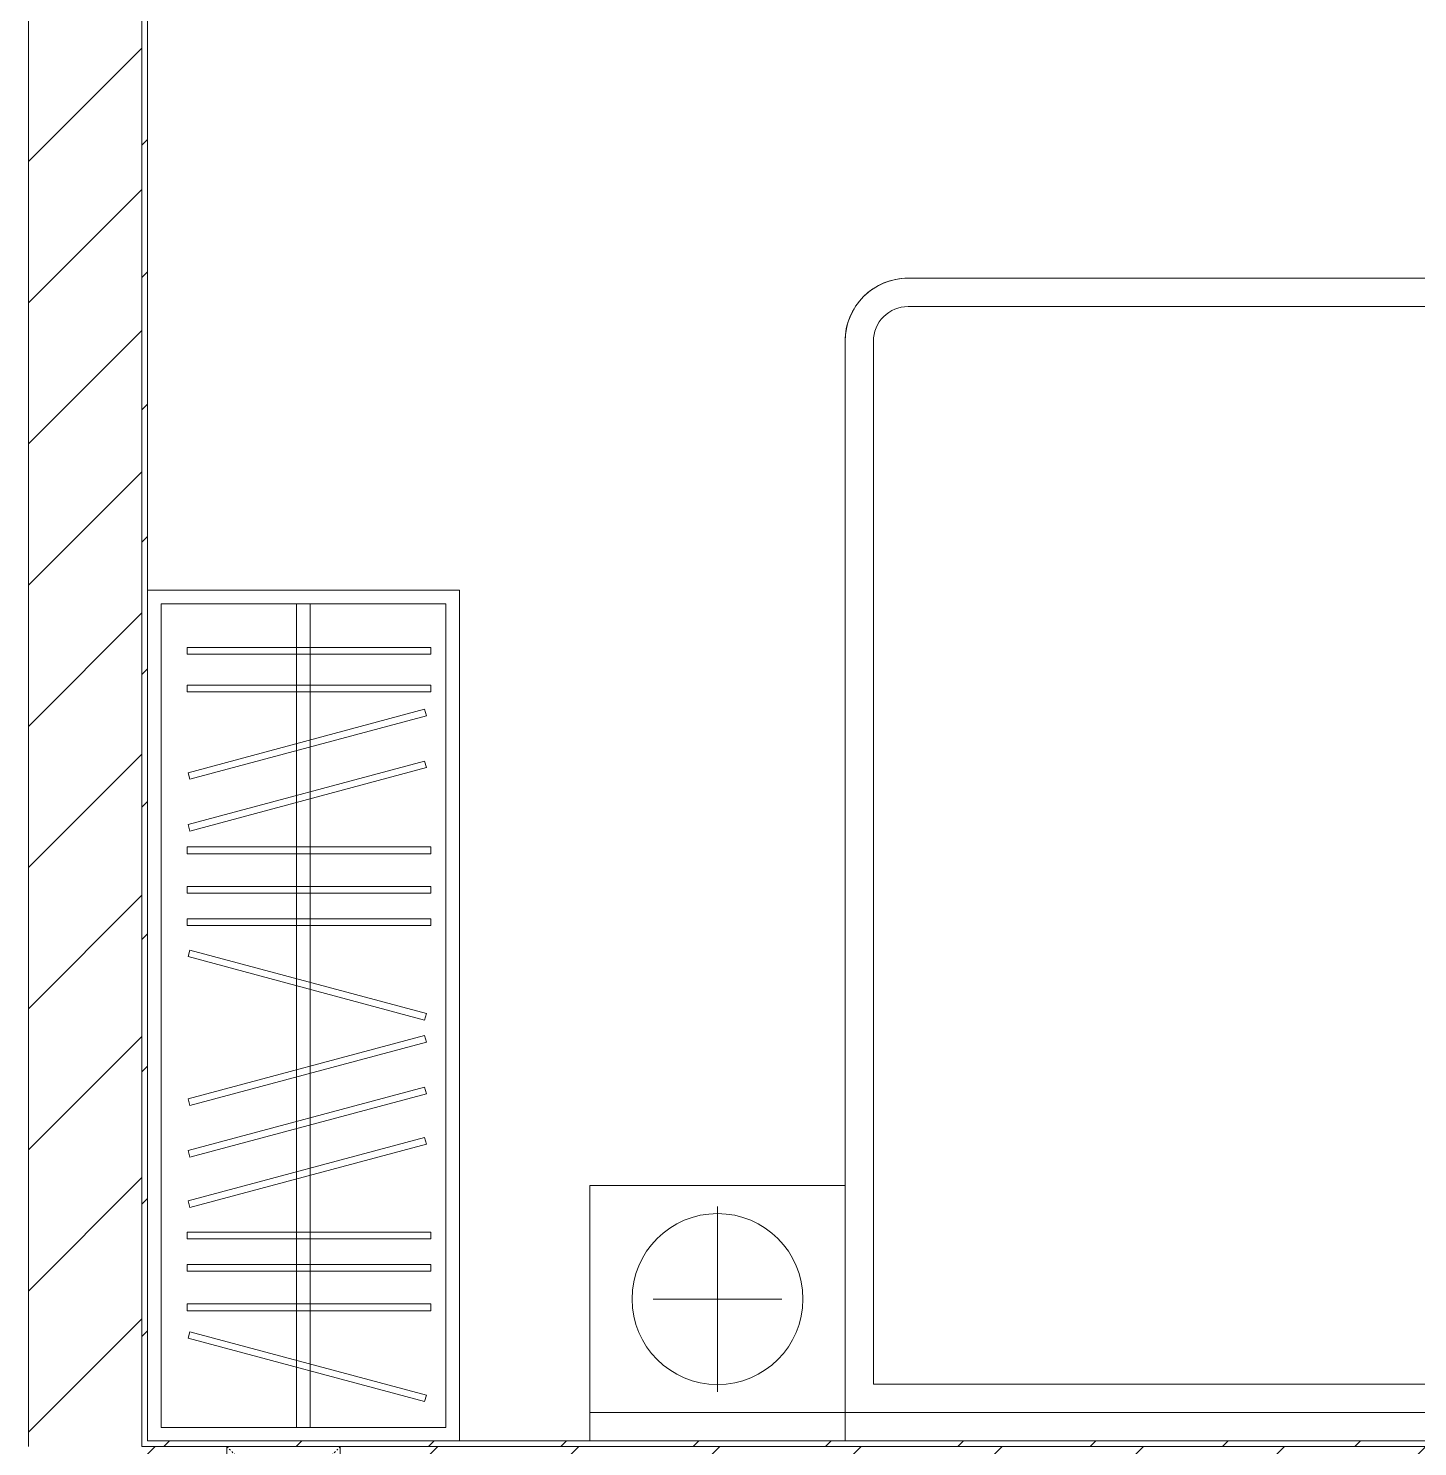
# Model space of a CAD drawing. Header units: millimetres. Extents: x 5357 to 201988, y -16345 to 109895.
# Drawn here: x 118502 to 120953, y 25637 to 28137 of the extents above; entities that cross this region are included whole.
import ezdxf

# ---------------------------------------------------------------- set-up
doc = ezdxf.new("R2010")
doc.units = ezdxf.units.MM
doc.linetypes.add('Dash', pattern=[6, 3, -3])
for name, color, linetype, lineweight in [('0-1', 7, 'Continuous', 5), ('A-FLOR', 192, 'Continuous', 9), ('A-FLOR-1', 10, 'Continuous', 9), ('A-WALL-4', 113, 'Continuous', 18), ('A-WALL-PATT-2', 53, 'Continuous', 9), ('A-WALL-PATT-3', 111, 'Continuous', 9), ('I-FURN-1', 53, 'Continuous', 9), ('I-WALL-1', 9, 'Continuous', 18), ('S-COLS', 52, 'Continuous', 9), ('S-COLS-5', 52, 'Continuous', 18), ('S-COLS-6', 52, 'Dash', 9), ('S-COLS-HDLN', 52, 'Dash', 9)]:
    doc.layers.add(name, color=color, linetype=linetype, lineweight=lineweight)
pattern_1 = [(45, (0, 0), (-116.67262, 116.67262), [])]
pattern_2 = [(45, (0, 0), (-124.4508, 124.4508), [])]

# ---------------------------------------------------------------- blocks, each defined once
blk = doc.blocks.new('NCV_TKTC_KET CAU_rvt-1-TKCS_MB SÂN ĐƯỜNG NỘI BỘ')
at = {"layer": 'A-FLOR-1'}
blk.add_line((118502.6, 25636.9), (118502.6, 28536.9), dxfattribs=at)
blk = doc.blocks.new('GIUONG NGU-2TAB-1600x2000 - GIUONG NGU-2TAB-1600x2000-842839-TKCS_MB SÂN ĐƯỜNG NỘI BỘ')
at = {"layer": 'I-FURN-1'}
for p, q in [((2108.2, -50), (2108.2, 0)), ((2108.2, 0), (2108.2, -50)), ((2558.2, -50), (2558.2, 0)), ((2108.2, -50), (458.5, -50)), ((458.5, -50), (2108.2, -50)), ((458.5, -50), (2108.2, -50)), ((2558.2, -50), (2108.2, -50)), ((2108.2, -50), (2108.2, -450.3)), ((2108.2, -1938.9), (2108.2, -50)), ((2108.2, -50), (2558.2, -50)), ((2108.2, -50), (2558.2, -50)), ((2108.2, -450.3), (2108.2, -50)), ((2108.2, -50), (2108.2, -1938.9)), ((2558.2, -450.3), (2558.2, -50)), ((2558.2, -50), (2558.2, -450.3)), ((508.5, -100), (2058.2, -100)), ((2058.2, -100), (2058.2, -1938.9)), ((2333.2, -86.8), (2333.2, -413.5)), ((2446.5, -250.2), (2219.8, -250.2)), ((2108.2, -450.3), (2558.2, -450.3)), ((2558.2, -450.3), (2108.2, -450.3)), ((1997.1, -2000), (569.6, -2000)), ((569.6, -2050), (1997.1, -2050)), ((1997.1, -2050), (569.6, -2050))]:
    blk.add_line(p, q, dxfattribs=at)
blk.add_circle((2333.2, -250.2), 150.7, dxfattribs=at)
for radius, end in [(111.1, 360), (61.1, 0), (111.1, 0)]:
    blk.add_arc((1997.1, -1938.9), radius, 270, end, dxfattribs=at)
blk = doc.blocks.new('TU QUAN AO-SUITE ROOM_3 - TU QUAN AO-SUITE ROOM_3-V133-TKCS_MB SÂN ĐƯỜNG NỘI BỘ')
at = {"layer": 'I-FURN-1'}
for p, q in [((-550, 1500), (0, 1500)), ((0, 1500), (-550, 1500)), ((-24, 1476), (-526, 1476)), ((-526, 1476), (-526, 600)), ((-526, 1476), (-526, 24)), ((-287, 576), (-287, 1476)), ((-263, 576), (-263, 1476)), ((-24, 24), (-24, 1476)), ((0, 1500), (0, 0)), ((0, 0), (0, 1500)), ((-480.1, 1386.9), (-480.1, 1398.9)), ((-480.1, 1398.9), (-50.1, 1398.9)), ((-480.1, 1386.9), (-480.1, 1398.9)), ((-50.1, 1386.9), (-480.1, 1386.9)), ((-50.1, 1398.9), (-50.1, 1386.9)), ((-480.1, 1320.5), (-480.1, 1332.5)), ((-480.1, 1332.5), (-50.1, 1332.5)), ((-480.1, 1320.5), (-480.1, 1332.5)), ((-50.1, 1332.5), (-50.1, 1320.5)), ((-50.1, 1320.5), (-480.1, 1320.5)), ((-478.3, 1178.1), (-61.3, 1289.9)), ((-58.2, 1278.3), (-475.2, 1166.5)), ((-61.3, 1289.9), (-58.2, 1278.3)), ((-478.3, 1086.9), (-61.3, 1198.6)), ((-475.2, 1166.5), (-478.3, 1178.1)), ((-58.2, 1187.1), (-475.2, 1075.3)), ((-61.3, 1198.6), (-58.2, 1187.1)), ((-475.2, 1075.3), (-478.3, 1086.9)), ((-480.1, 1035.3), (-480.1, 1047.3)), ((-480.1, 1047.3), (-50.1, 1047.3)), ((-480.1, 1035.3), (-480.1, 1047.3)), ((-50.1, 1035.3), (-480.1, 1035.3)), ((-50.1, 1047.3), (-50.1, 1035.3)), ((-480.1, 965.8), (-480.1, 977.8)), ((-480.1, 977.8), (-50.1, 977.8)), ((-480.1, 965.8), (-480.1, 977.8)), ((-50.1, 977.8), (-50.1, 965.8)), ((-50.1, 965.8), (-480.1, 965.8)), ((-480.1, 908.6), (-480.1, 920.6)), ((-480.1, 920.6), (-50.1, 920.6)), ((-480.1, 908.6), (-480.1, 920.6)), ((-50.1, 908.6), (-480.1, 908.6)), ((-50.1, 920.6), (-50.1, 908.6)), ((-475.2, 865.5), (-478.3, 853.9)), ((-478.3, 853.9), (-61.3, 742.1)), ((-58.2, 753.7), (-475.2, 865.5)), ((-61.3, 742.1), (-58.2, 753.7)), ((-478.3, 603.1), (-61.3, 714.9)), ((-58.2, 703.3), (-475.2, 591.5)), ((-61.3, 714.9), (-58.2, 703.3)), ((-478.3, 511.9), (-61.3, 623.6)), ((-475.2, 591.5), (-478.3, 603.1)), ((-58.2, 612.1), (-475.2, 500.3)), ((-61.3, 623.6), (-58.2, 612.1)), ((-526, 24), (-526, 600)), ((-287, 24), (-287, 576)), ((-263, 24), (-263, 576)), ((-478.3, 423.1), (-61.3, 534.9)), ((-61.3, 534.9), (-58.2, 523.3)), ((-475.2, 500.3), (-478.3, 511.9)), ((-58.2, 523.3), (-475.2, 411.5)), ((-475.2, 411.5), (-478.3, 423.1)), ((-480.1, 368.4), (-480.1, 356.4)), ((-50.1, 368.4), (-480.1, 368.4)), ((-480.1, 356.4), (-50.1, 356.4)), ((-50.1, 356.4), (-50.1, 368.4)), ((-480.1, 311.2), (-480.1, 299.2)), ((-50.1, 311.2), (-480.1, 311.2)), ((-50.1, 299.2), (-50.1, 311.2)), ((-480.1, 299.2), (-50.1, 299.2)), ((-480.1, 241.7), (-480.1, 229.7)), ((-50.1, 241.7), (-480.1, 241.7)), ((-480.1, 229.7), (-50.1, 229.7)), ((-50.1, 229.7), (-50.1, 241.7)), ((-475.2, 192.7), (-478.3, 181.1)), ((-478.3, 181.1), (-61.3, 69.4)), ((-58.2, 80.9), (-475.2, 192.7)), ((-61.3, 69.4), (-58.2, 80.9)), ((-526, 24), (-24, 24))]:
    blk.add_line(p, q, dxfattribs=at)
blk = doc.blocks.new('NCV_TKTC_TANG 1_rvt-1-TKCS_MB SÂN ĐƯỜNG NỘI BỘ')
at = {"layer": 'A-WALL-PATT-2'}
h = blk.add_hatch(dxfattribs=at)
h.set_pattern_fill('FP_2', color=256, style=0, pattern_type=2)
h.set_pattern_definition(pattern_1)
h.paths.add_polyline_path([(118702.6, 25636.9), (118712.6, 25637.2), (118712.6, 28526.9), (118702.6, 28526.9), (118702.6, 25646.9)])
h = blk.add_hatch(dxfattribs=at)
h.set_pattern_fill('FP_2', color=256, style=0, pattern_type=2)
h.set_pattern_definition(pattern_1)
h.paths.add_polyline_path([(121592.5, 25636.9), (122052.6, 25636.9), (122052.6, 25646.9), (118712.6, 25646.9), (118712.6, 25636.9), (121558.8, 25636.9)])
at = {"layer": 'I-WALL-1'}
for p, q in [((118702.6, 28526.9), (118702.6, 25636.9)), ((118712.6, 25646.9), (118712.6, 28526.9)), ((118702.6, 25636.9), (118712.6, 25636.9)), ((122042.6, 25646.9), (118712.6, 25646.9)), ((118712.6, 25636.9), (122052.6, 25636.9))]:
    blk.add_line(p, q, dxfattribs=at)
at = {"layer": 'I-FURN-1', "rotation": 180}
blk.add_blockref('GIUONG NGU-2TAB-1600x2000 - GIUONG NGU-2TAB-1600x2000-842839-TKCS_MB SÂN ĐƯỜNG NỘI BỘ', (122051, 25646.9), dxfattribs=at)
at = {"layer": 'I-FURN-1'}
blk.add_blockref('TU QUAN AO-SUITE ROOM_3 - TU QUAN AO-SUITE ROOM_3-V133-TKCS_MB SÂN ĐƯỜNG NỘI BỘ', (119262.6, 25646.9), dxfattribs=at)
blk = doc.blocks.new('G1_SOF - BO TRU - 200x200-3051103-TKCS_MB SÂN ĐƯỜNG NỘI BỘ')
at = {"layer": 'S-COLS-HDLN'}
for p, q in [((-100, -100), (100, 100)), ((100, -100), (-100, 100))]:
    blk.add_line(p, q, dxfattribs=at)

msp = doc.modelspace()

# ---------------------------------------------------------------- hatches: boundary and pattern name
at = {"layer": 'A-WALL-PATT-3'}
h = msp.add_hatch(dxfattribs=at)
h.set_pattern_fill('FP_1', color=256, style=0, pattern_type=2)
h.set_pattern_definition(pattern_2)
h.paths.add_polyline_path([(118702.6, 25636.9), (118702.6, 28536.9), (118502.6, 28536.9), (118502.6, 25636.9)])
h = msp.add_hatch(dxfattribs=at)
h.set_pattern_fill('FP_1', color=256, style=0, pattern_type=2)
h.set_pattern_definition(pattern_2)
h.paths.add_polyline_path([(122052.4, 25436.9), (122052.6, 25436.9), (122052.6, 25636.9), (119052.6, 25636.8), (119052.6, 25436.9), (121558.8, 25436.9)])
h.paths.add_polyline_path([(118502.5, 25436.9), (118852.6, 25436.9), (118852.5, 25636.9), (118502.5, 25636.9), (118502.5, 25437.7)])

# ---------------------------------------------------------------- linework, layer by layer
at = {"layer": 'A-FLOR'}
msp.add_line((118502.5, 29586.9), (118502.5, 25636.9), dxfattribs=at)
at = {"layer": 'A-WALL-4'}
for p, q in [((118502.6, 29586.9), (118502.6, 25636.9)), ((118702.6, 25636.9), (118702.6, 28536.9))]:
    msp.add_line(p, q, dxfattribs=at)
at = {"layer": 'S-COLS'}
for p, q in [((118852.6, 25636.9), (118852.6, 25436.9)), ((119052.6, 25436.9), (119052.6, 25636.9))]:
    msp.add_line(p, q, dxfattribs=at)
at = {"layer": 'S-COLS-5'}
msp.add_line((119052.6, 25636.9), (118852.6, 25636.9), dxfattribs=at)

# ---------------------------------------------------------------- block references
at = {"layer": '0-1'}
for name in ['NCV_TKTC_KET CAU_rvt-1-TKCS_MB SÂN ĐƯỜNG NỘI BỘ', 'NCV_TKTC_TANG 1_rvt-1-TKCS_MB SÂN ĐƯỜNG NỘI BỘ']:
    msp.add_blockref(name, (0, 0), dxfattribs=at)
at = {"layer": 'S-COLS-6', "rotation": 180}
msp.add_blockref('G1_SOF - BO TRU - 200x200-3051103-TKCS_MB SÂN ĐƯỜNG NỘI BỘ', (118952.6, 25536.9), dxfattribs=at)

doc.saveas('drawing.dxf')
